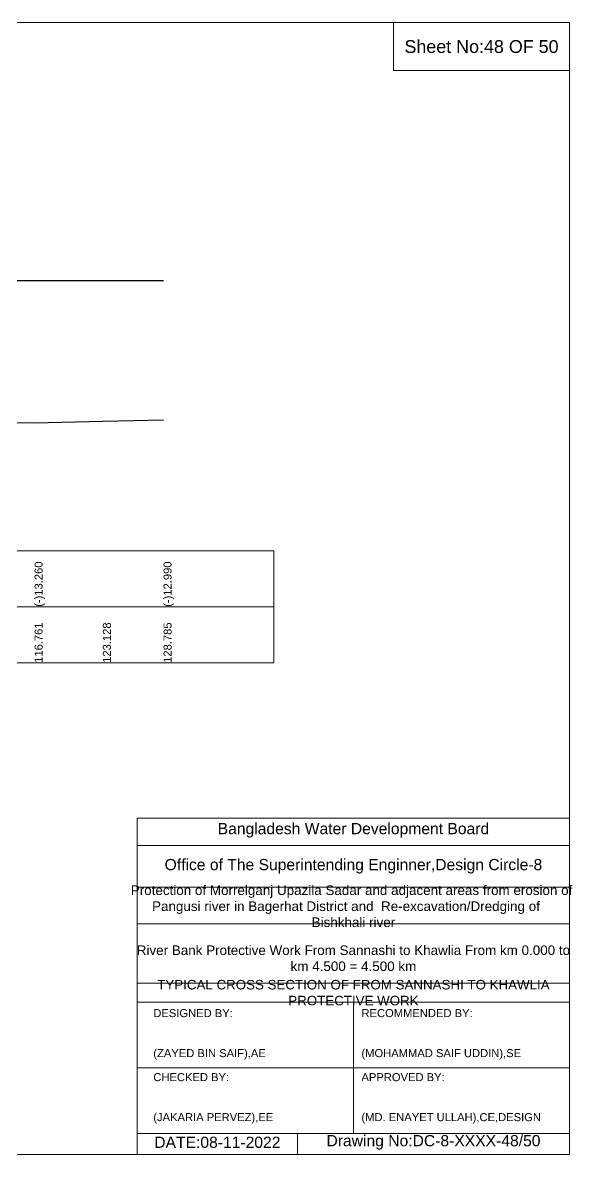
# Model space of a CAD drawing. Header units: inches. Extents: x 89000 to 845017, y -7071 to 0.
# Drawn here: x 811584 to 815017, y -7071 to 0 of the extents above; entities that cross this region are included whole.
import ezdxf

# ---------------------------------------------------------------- set-up
doc = ezdxf.new("R2010")
doc.units = ezdxf.units.IN
doc.header["$LTSCALE"] = 7
doc.header["$MEASUREMENT"] = 0
for name, color, linetype, lineweight in [('Cross section Data Border', 7, 'Continuous', 9), ('Cross Section Labels', 7, 'Continuous', 9), ('Existing_Bed_Level for Xsection', 7, 'Continuous', 25), ('Long Section Labels', 7, 'Continuous', 9)]:
    doc.layers.add(name, color=color, linetype=linetype, lineweight=lineweight)
doc.styles.get("Standard").update_dxf_attribs({"font": 'arial.ttf'})

msp = doc.modelspace()

# ---------------------------------------------------------------- linework, layer by layer
at = {"layer": 'Cross section Data Border'}
msp.add_lwpolyline([(805100, -3300), (813151.97366, -3300), (813151.97366, -4000), (805100, -4000)], close=True, dxfattribs=at)
msp.add_lwpolyline([(805100, -3650), (813151.97366, -3650)], dxfattribs=at)
at = {"layer": 'Cross Section Labels'}
for points in [[(805000, 0), (815000, 0), (815000, -7071), (805000, -7071)], [(813900, 0), (815000, 0), (815000, -300), (813900, -300)]]:
    msp.add_lwpolyline(points, close=True, dxfattribs=at)
for points in [[(812300, -7071), (812300, -4971), (815000, -4971)], [(812300, -5141), (815000, -5141)], [(812300, -5401), (815000, -5401)], [(812300, -5631), (815000, -5631)], [(812300, -6001), (815000, -6001)], [(812300, -6121), (815000, -6121)], [(813650, -6121), (813650, -6941)], [(812300, -6531), (815000, -6531)], [(812300, -6941), (815000, -6941)], [(813300, -6941), (813300, -7071)]]:
    msp.add_lwpolyline(points, dxfattribs=at)
at = {"layer": 'Existing_Bed_Level for Xsection'}
for points in [[(806000, -1482.739), (806196.76864, -1529.17), (806327.97825, -1562.67), (806393.58305, -1570.04), (806524.74689, -1578.08), (806655.9565, -1592.82), (806787.1661, -1604.88), (806983.93475, -1619.62), (807115.14435, -1636.37), (807311.913, -1651.78), (807443.1226, -1676.57), (807639.89125, -1710.74), (808010.47205, -1881.59), (808342.66498, -2044.4), (808768.47357, -2236.02), (809147.47615, -2376.05), (809526.47961, -2438.36), (809905.4838, -2451.76), (810331.81566, -2474.54), (810663.49384, -2489.95), (811089.8318, -2495.98), (811658.3442, -2500), (812084.96248, -2489.95), (812463.96067, -2481.91)], [(806000, -1611.58), (812463.96067, -1611.58)]]:
    msp.add_lwpolyline(points, dxfattribs=at)

# ---------------------------------------------------------------- texts
at = {"layer": 'Cross Section Labels', "attachment_point": 5}
for s, insert, char_height in [('Sheet No:48 OF 50', (814450, -150), 80), ('Bangladesh Water Development Board', (813650, -5046), 70), ('Office of The Superintending Enginner,Design Circle-8', (813650, -5271), 70)]:
    msp.add_mtext(s, dxfattribs=dict(at, insert=insert, char_height=char_height))
at = {"layer": 'Cross Section Labels'}
for s, insert, char_height, width, attachment_point in [('Protection of Morrelganj Upazila Sadar and adjacent areas from erosion of  Pangusi river in Bagerhat District and  Re-excavation/Dredging of     Bishkhali river', (813650, -5521), 60, 2800, 5), ('River Bank Protective Work From Sannashi to Khawlia From km 0.000 to km 4.500 = 4.500 km', (813650, -5846), 60, 2700, 5), ('TYPICAL CROSS SECTION OF FROM SANNASHI TO KHAWLIA PROTECTIVE WORK', (813650, -6061), 59.5765532, 2800, 5), ('DESIGNED BY:^J^J^J(ZAYED BIN SAIF),AE', (812400, -6321), 50, 1400, 4), ('RECOMMENDED BY:^J^J^J(MOHAMMAD SAIF UDDIN),SE', (813700, -6321), 50, 1400, 4), ('CHECKED BY:^J^J^J(JAKARIA PERVEZ),EE', (812400, -6721), 50, 1400, 4), ('APPROVED BY:^J^J^J(MD. ENAYET ULLAH),CE,DESIGN', (813700, -6721), 50, 1400, 4), ('DATE:08-11-2022', (812800, -6996), 70, 1400, 5), ('Drawing No:DC-8-XXXX-48/50', (814150, -6996), 70, 2200, 5)]:
    msp.add_mtext(s, dxfattribs=dict(at, insert=insert, char_height=char_height, width=width, attachment_point=attachment_point))
at = {"layer": 'Long Section Labels', "char_height": 50, "attachment_point": 1, "rotation": 90}
for s, insert in [('(-)13.260', (811658.3442, -3650)), ('(-)12.990', (812463.96067, -3650)), ('116.761', (811658.3442, -4000)), ('123.128', (812084.96248, -4000)), ('128.785', (812463.96067, -4000))]:
    msp.add_mtext(s, dxfattribs=dict(at, insert=insert))

doc.saveas('drawing.dxf')
